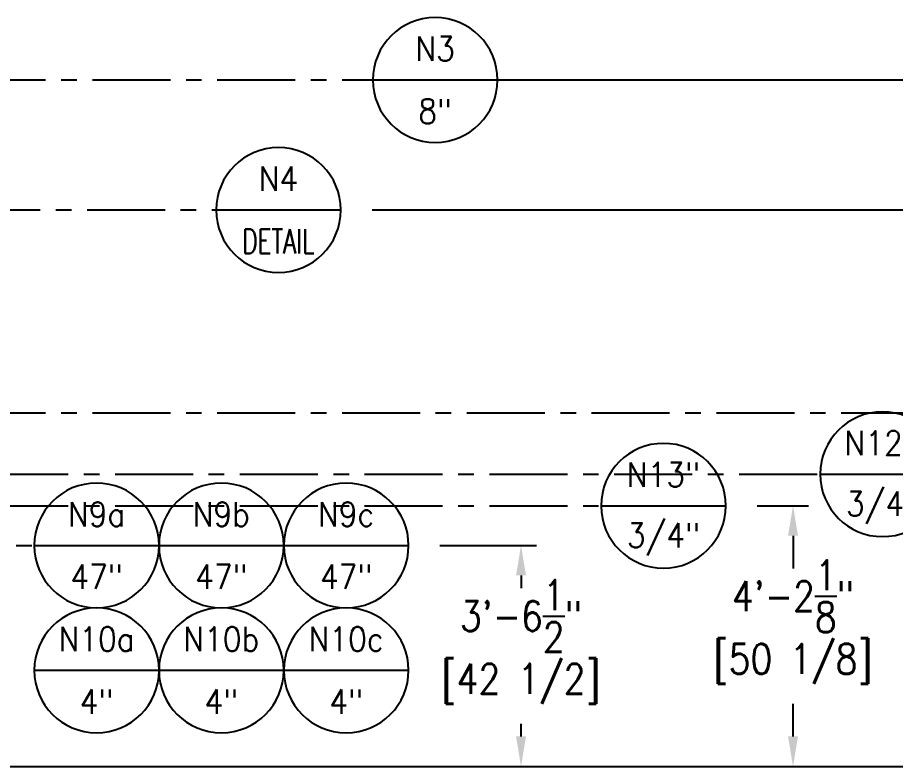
# Model space of a CAD drawing. Extents: x -1889 to 1550, y -1971 to 1122.
# Drawn here: x -691.2 to -522.3, y -432.4 to -288.4 of the extents above; entities that cross this region are included whole.
import ezdxf
from ezdxf.enums import TextEntityAlignment as Align

# ---------------------------------------------------------------- set-up
doc = ezdxf.new("R2010")
doc.units = 0
doc.header["$LTSCALE"] = 12
doc.header["$MEASUREMENT"] = 0
doc.header["$PDMODE"] = 33
doc.header["$PDSIZE"] = -0.5
doc.linetypes.add('CENTER', pattern=[2, 1.25, -0.25, 0.25, -0.25])
doc.layers.get('0').update_dxf_attribs({"linetype": 'CONTINUOUS'})
doc.layers.get('Defpoints').update_dxf_attribs({"linetype": 'CONTINUOUS'})
doc.layers.add('CENTER', color=6, linetype='CENTER')
doc.layers.add('DIM', color=1, linetype='CONTINUOUS')
doc.styles.add('ROMANS', font='ROMANS.shx', dxfattribs={"width": 0.85, "height": 5.76})
doc.styles.get("Standard").update_dxf_attribs({"font": 'sanss___.ttf'})
doc.dimstyles.get("Standard").update_dxf_attribs({"dimtxt": 0.18, "dimasz": 0.18, "dimexe": 0.18, "dimexo": 0.0625, "dimgap": 0.09, "dimtad": 0, "dimtih": 1, "dimtoh": 1, "dimdec": 4, "dimzin": 0, "dimdsep": 46, "dimtxsty": 'Standard', "dimcen": 0.09, "dimadec": 0, "dimazin": 0, "dimtfac": 1, "dimtdec": 4, "dimtofl": 0, "dimtmove": 0, "dimatfit": 3, "dimfxl": 1, "dimtolj": 1, "dimtzin": 0, "dimarcsym": 0})

# ---------------------------------------------------------------- blocks, each defined once
blk = doc.blocks.new('*D165')
at = {"layer": 'Defpoints', "color": 0, "transparency": 16777216}
for p in [(-628.98, -325.41), (-372.2, -325.41), (-760.7, -432.41)]:
    blk.add_point(p, dxfattribs=at)
at = {"layer": 'DIM', "color": 0, "lineweight": -2, "transparency": 16777216}
for p, q in [((-622.98, -325.41), (-369.2, -325.41)), ((-372.2, -331.17), (-372.2, -362.64)), ((-372.2, -426.65), (-372.2, -384.04)), ((-754.7, -432.41), (-369.2, -432.41))]:
    blk.add_line(p, q, dxfattribs=at)
at = {"layer": 'DIM', "color": 0, "transparency": 16777216}
for points in [[(-373.16, -331.17), (-371.24, -331.17), (-372.2, -325.41)], [(-373.16, -426.65), (-371.24, -426.65), (-372.2, -432.41)]]:
    blk.add_solid(points, dxfattribs=at)
at = {"layer": 'DIM', "color": 0, "transparency": 16777216, "insert": (-372.2, -373.34), "char_height": 5.76, "attachment_point": 5, "style": 'ROMANS'}
blk.add_mtext('\\A1;8\'-11"\\P [107]', dxfattribs=at)
blk = doc.blocks.new('*D166')
at = {"layer": 'Defpoints', "color": 0, "transparency": 16777216}
for p in [(-615.96, -389.93), (-760.7, -432.41), (-594.34, -432.41)]:
    blk.add_point(p, dxfattribs=at)
at = {"layer": 'DIM', "color": 0, "lineweight": -2, "transparency": 16777216}
for p, q in [((-609.96, -389.93), (-591.34, -389.93)), ((-594.34, -395.69), (-594.34, -398.14)), ((-594.34, -426.65), (-594.34, -424.2)), ((-754.7, -432.41), (-591.34, -432.41))]:
    blk.add_line(p, q, dxfattribs=at)
at = {"layer": 'DIM', "color": 0, "transparency": 16777216}
for points in [[(-595.3, -395.69), (-593.38, -395.69), (-594.34, -389.93)], [(-595.3, -426.65), (-593.38, -426.65), (-594.34, -432.41)]]:
    blk.add_solid(points, dxfattribs=at)
at = {"layer": 'DIM', "color": 0, "transparency": 16777216, "char_height": 5.76, "attachment_point": 5, "style": 'ROMANS'}
for s, insert in [('\\A1;3\'-6{\\H1x;\\S1/2;}"', (-594.34, -403.49)), ('\\A1;[42 1/2]', (-594.34, -416.52))]:
    blk.add_mtext(s, dxfattribs=dict(at, insert=insert))
blk = doc.blocks.new('*D172')
at = {"layer": 'Defpoints', "color": 0, "transparency": 16777216}
for p in [(-554.95, -382.29), (-760.7, -432.41), (-542.03, -432.41)]:
    blk.add_point(p, dxfattribs=at)
at = {"layer": 'DIM', "color": 0, "lineweight": -2, "transparency": 16777216}
for p, q in [((-548.95, -382.29), (-539.03, -382.29)), ((-542.03, -388.05), (-542.03, -394.32)), ((-542.03, -426.65), (-542.03, -420.38)), ((-754.7, -432.41), (-539.03, -432.41))]:
    blk.add_line(p, q, dxfattribs=at)
at = {"layer": 'DIM', "color": 0, "transparency": 16777216}
for points in [[(-542.99, -388.05), (-541.07, -388.05), (-542.03, -382.29)], [(-542.99, -426.65), (-541.07, -426.65), (-542.03, -432.41)]]:
    blk.add_solid(points, dxfattribs=at)
at = {"layer": 'DIM', "color": 0, "transparency": 16777216, "char_height": 5.76, "attachment_point": 5, "style": 'ROMANS'}
for s, insert in [('\\A1;4\'-2{\\H1x;\\S1/8;}"', (-542.03, -399.67)), ('\\A1;[50 1/8]', (-542.03, -412.7))]:
    blk.add_mtext(s, dxfattribs=dict(at, insert=insert))
blk = doc.blocks.new('*D173')
at = {"layer": 'Defpoints', "color": 0, "transparency": 16777216}
for p in [(-488.82, -376.23), (-426.92, -376.23), (-760.7, -432.41)]:
    blk.add_point(p, dxfattribs=at)
at = {"layer": 'DIM', "color": 0, "lineweight": -2, "transparency": 16777216}
for p, q in [((-482.82, -376.23), (-423.92, -376.23)), ((-426.92, -381.99), (-426.92, -391.29)), ((-426.92, -426.65), (-426.92, -417.35)), ((-754.7, -432.41), (-423.92, -432.41))]:
    blk.add_line(p, q, dxfattribs=at)
at = {"layer": 'DIM', "color": 0, "transparency": 16777216}
for points in [[(-427.88, -381.99), (-425.96, -381.99), (-426.92, -376.23)], [(-427.88, -426.65), (-425.96, -426.65), (-426.92, -432.41)]]:
    blk.add_solid(points, dxfattribs=at)
at = {"layer": 'DIM', "color": 0, "transparency": 16777216, "char_height": 5.76, "attachment_point": 5, "style": 'ROMANS'}
for s, insert in [('\\A1;4\'-8{\\H1x;\\S3/16;}"', (-426.92, -396.64)), ('\\A1;[56 3/16]', (-426.92, -409.67))]:
    blk.add_mtext(s, dxfattribs=dict(at, insert=insert))
blk = doc.blocks.new('*D174')
at = {"layer": 'Defpoints', "color": 0, "transparency": 16777216}
for p in [(-414.92, -364.41), (-760.7, -432.41), (-394.18, -432.41)]:
    blk.add_point(p, dxfattribs=at)
at = {"layer": 'DIM', "color": 0, "lineweight": -2, "transparency": 16777216}
for p, q in [((-408.92, -364.41), (-391.18, -364.41)), ((-394.18, -370.17), (-394.18, -388.68)), ((-394.18, -426.65), (-394.18, -408.15)), ((-754.7, -432.41), (-391.18, -432.41))]:
    blk.add_line(p, q, dxfattribs=at)
at = {"layer": 'DIM', "color": 0, "transparency": 16777216}
for points in [[(-395.14, -370.17), (-393.22, -370.17), (-394.18, -364.41)], [(-395.14, -426.65), (-393.22, -426.65), (-394.18, -432.41)]]:
    blk.add_solid(points, dxfattribs=at)
at = {"layer": 'DIM', "color": 0, "transparency": 16777216, "char_height": 5.76, "attachment_point": 5, "style": 'ROMANS'}
for s, insert in [('\\A1;5\'-8"', (-394.18, -394.02)), ('\\A1;[68]', (-394.18, -403.76))]:
    blk.add_mtext(s, dxfattribs=dict(at, insert=insert))
blk = doc.blocks.new('*D177')
at = {"layer": 'Defpoints', "color": 0, "transparency": 16777216}
for p in [(-622.85, -300.41), (-760.7, -432.41), (-342.24, -432.41)]:
    blk.add_point(p, dxfattribs=at)
at = {"layer": 'DIM', "color": 0, "lineweight": -2, "transparency": 16777216}
for p, q in [((-616.85, -300.41), (-339.24, -300.41)), ((-342.24, -306.17), (-342.24, -356.68)), ((-342.24, -426.65), (-342.24, -376.15)), ((-754.7, -432.41), (-339.24, -432.41))]:
    blk.add_line(p, q, dxfattribs=at)
at = {"layer": 'DIM', "color": 0, "transparency": 16777216}
for points in [[(-343.2, -306.17), (-341.28, -306.17), (-342.24, -300.41)], [(-343.2, -426.65), (-341.28, -426.65), (-342.24, -432.41)]]:
    blk.add_solid(points, dxfattribs=at)
at = {"layer": 'DIM', "color": 0, "transparency": 16777216, "char_height": 5.76, "attachment_point": 5, "style": 'ROMANS'}
for s, insert in [('\\A1;11\'-0"', (-342.24, -362.02)), ('\\A1;[132]', (-342.24, -371.76))]:
    blk.add_mtext(s, dxfattribs=dict(at, insert=insert))
blk = doc.blocks.new('Nozzle Callout')
blk.add_line((0.25, 0), (-0.25, 0))
blk.add_circle((0, 0), 0.25)
at = {"style": 'ROMANS', "width": 0.9}
for tag, p in [('NZ-ID', (0, 0.125)), ('NZ-SZ', (0, -0.125))]:
    blk.add_attdef(tag, text='', height=0.0975, dxfattribs=at).set_placement(p, align=Align.MIDDLE)

msp = doc.modelspace()

# ---------------------------------------------------------------- linework, layer by layer
at = {"layer": 'CENTER'}
for p, q in [((-772.75912, -300.41255), (-622.84863, -300.41255)), ((-773.80075, -325.41255), (-652.98048, -325.41255)), ((-772.75912, -364.41255), (-486.91656, -364.41255)), ((-768.41687, -376.22505), (-536.8181, -376.22505)), ((-768.41687, -382.28755), (-578.94587, -382.28755)), ((-757.44169, -389.92731), (-687.96102, -389.92731))]:
    msp.add_line(p, q, dxfattribs=at)

# ---------------------------------------------------------------- block references
at = {"layer": 'DIM'}
ref = msp.add_blockref('Nozzle Callout', (-610.84863, -300.41255), dxfattribs=dict(at, xscale=-48, yscale=48, zscale=48))
ref.add_attrib('NZ-ID', 'N3', dxfattribs={"layer": '0', "height": 4.68, "style": 'ROMANS', "width": 0.9}).set_placement((-610.84863, -294.41255), align=Align.MIDDLE)
ref.add_attrib('NZ-SZ', '8"', dxfattribs={"layer": '0', "height": 4.68, "style": 'ROMANS', "width": 0.9}).set_placement((-610.84863, -306.41255), align=Align.MIDDLE)
ref = msp.add_blockref('Nozzle Callout', (-640.98048, -325.41255), dxfattribs=dict(at, xscale=-48, yscale=48, zscale=48))
ref.add_attrib('NZ-ID', 'N4', dxfattribs={"layer": '0', "height": 4.68, "style": 'ROMANS', "width": 0.9}).set_placement((-640.98048, -319.41255), align=Align.MIDDLE)
ref.add_attrib('NZ-SZ', 'DETAIL', dxfattribs={"layer": '0', "height": 4.68, "style": 'ROMANS', "width": 0.7}).set_placement((-640.98048, -331.41255), align=Align.MIDDLE)
ref = msp.add_blockref('Nozzle Callout', (-524.8181, -376.22505), dxfattribs=dict(at, xscale=-48, yscale=48, zscale=48))
ref.add_attrib('NZ-ID', 'N12a', dxfattribs={"layer": '0', "height": 4.68, "style": 'ROMANS', "width": 0.9}).set_placement((-524.8181, -370.22505), align=Align.MIDDLE)
ref.add_attrib('NZ-SZ', '3/4"', dxfattribs={"layer": '0', "height": 4.68, "style": 'ROMANS', "width": 0.9}).set_placement((-524.8181, -382.22505), align=Align.MIDDLE)
ref = msp.add_blockref('Nozzle Callout', (-566.94587, -382.28755), dxfattribs=dict(at, xscale=-48, yscale=48, zscale=48))
ref.add_attrib('NZ-ID', 'N13"', dxfattribs={"layer": '0', "height": 4.68, "style": 'ROMANS', "width": 0.9}).set_placement((-566.94587, -376.28755), align=Align.MIDDLE)
ref.add_attrib('NZ-SZ', '3/4"', dxfattribs={"layer": '0', "height": 4.68, "style": 'ROMANS', "width": 0.9}).set_placement((-566.94587, -388.28755), align=Align.MIDDLE)
ref = msp.add_blockref('Nozzle Callout', (-675.96102, -389.92731), dxfattribs=dict(at, xscale=-48, yscale=48, zscale=48))
ref.add_attrib('NZ-ID', 'N9a', dxfattribs={"layer": '0', "height": 4.68, "style": 'ROMANS', "width": 0.9}).set_placement((-675.96102, -383.92731), align=Align.MIDDLE)
ref.add_attrib('NZ-SZ', '47"', dxfattribs={"layer": '0', "height": 4.68, "style": 'ROMANS', "width": 0.9}).set_placement((-675.96102, -395.92731), align=Align.MIDDLE)
ref = msp.add_blockref('Nozzle Callout', (-651.96102, -389.92731), dxfattribs=dict(at, xscale=-48, yscale=48, zscale=48))
ref.add_attrib('NZ-ID', 'N9b', dxfattribs={"layer": '0', "height": 4.68, "style": 'ROMANS', "width": 0.9}).set_placement((-651.96102, -383.92731), align=Align.MIDDLE)
ref.add_attrib('NZ-SZ', '47"', dxfattribs={"layer": '0', "height": 4.68, "style": 'ROMANS', "width": 0.9}).set_placement((-651.96102, -395.92731), align=Align.MIDDLE)
ref = msp.add_blockref('Nozzle Callout', (-627.96102, -389.92731), dxfattribs=dict(at, xscale=-48, yscale=48, zscale=48))
ref.add_attrib('NZ-ID', 'N9c', dxfattribs={"layer": '0', "height": 4.68, "style": 'ROMANS', "width": 0.9}).set_placement((-627.96102, -383.92731), align=Align.MIDDLE)
ref.add_attrib('NZ-SZ', '47"', dxfattribs={"layer": '0', "height": 4.68, "style": 'ROMANS', "width": 0.9}).set_placement((-627.96102, -395.92731), align=Align.MIDDLE)
ref = msp.add_blockref('Nozzle Callout', (-675.96102, -413.92731), dxfattribs=dict(at, xscale=-48, yscale=48, zscale=48))
ref.add_attrib('NZ-ID', 'N10a', dxfattribs={"layer": '0', "height": 4.68, "style": 'ROMANS', "width": 0.9}).set_placement((-675.96102, -407.92731), align=Align.MIDDLE)
ref.add_attrib('NZ-SZ', '4"', dxfattribs={"layer": '0', "height": 4.68, "style": 'ROMANS', "width": 0.9}).set_placement((-675.96102, -419.92731), align=Align.MIDDLE)
ref = msp.add_blockref('Nozzle Callout', (-651.96102, -413.92731), dxfattribs=dict(at, xscale=-48, yscale=48, zscale=48))
ref.add_attrib('NZ-ID', 'N10b', dxfattribs={"layer": '0', "height": 4.68, "style": 'ROMANS', "width": 0.9}).set_placement((-651.96102, -407.92731), align=Align.MIDDLE)
ref.add_attrib('NZ-SZ', '4"', dxfattribs={"layer": '0', "height": 4.68, "style": 'ROMANS', "width": 0.9}).set_placement((-651.96102, -419.92731), align=Align.MIDDLE)
ref = msp.add_blockref('Nozzle Callout', (-627.96102, -413.92731), dxfattribs=dict(at, xscale=-48, yscale=48, zscale=48))
ref.add_attrib('NZ-ID', 'N10c', dxfattribs={"layer": '0', "height": 4.68, "style": 'ROMANS', "width": 0.9}).set_placement((-627.96102, -407.92731), align=Align.MIDDLE)
ref.add_attrib('NZ-SZ', '4"', dxfattribs={"layer": '0', "height": 4.68, "style": 'ROMANS', "width": 0.9}).set_placement((-627.96102, -419.92731), align=Align.MIDDLE)

# ---------------------------------------------------------------- dimensions: what is measured, and where the dimension line sits
dim = msp.add_linear_dim(base=(-342.23772, -432.41255), p1=(-622.84863, -300.41255), p2=(-760.69809, -432.41255), angle=90, dimstyle='Standard', override={"dimscale": 48, "dimtxt": 5.76, "dimasz": 0.12, "dimexe": 0.0625, "dimexo": 0.125, "dimgap": 0.02, "dimzin": 3, "dimlunit": 4, "dimpost": '\\X', "dimtxsty": 'ROMANS', "dimcen": 0}, dxfattribs=at)
dim.commit()
dim.dimension.update_dxf_attribs({"geometry": '*D177', "text_midpoint": (-342.23772, -366.41255)})
for base, p1, p2, picture, middle in [((-372.20359, -325.41255), (-760.69809, -432.41255), (-628.98048, -325.41255), '*D165', (-372.20359, -373.33798)), ((-394.17962, -432.41255), (-414.91656, -364.41255), (-760.69809, -432.41255), '*D174', (-394.17962, -398.41255)), ((-426.91953, -376.22505), (-760.69809, -432.41255), (-488.8181, -376.22505), '*D173', (-426.91953, -404.3188)), ((-542.02955, -432.41255), (-554.94587, -382.28755), (-760.69809, -432.41255), '*D172', (-542.02955, -407.35005)), ((-594.33915, -432.41255), (-615.96102, -389.92731), (-760.69809, -432.41255), '*D166', (-594.33915, -411.16993))]:
    dim = msp.add_linear_dim(base=base, p1=p1, p2=p2, angle=90, dimstyle='Standard', override={"dimscale": 48, "dimtxt": 5.76, "dimasz": 0.12, "dimexe": 0.0625, "dimexo": 0.125, "dimgap": 0.02, "dimzin": 3, "dimlunit": 4, "dimpost": '\\X', "dimtxsty": 'ROMANS', "dimcen": 0}, dxfattribs=at)
    dim.commit()
    dim.dimension.update_dxf_attribs({"geometry": picture, "text_midpoint": middle, "dimtype": 160})

doc.saveas('drawing.dxf')
